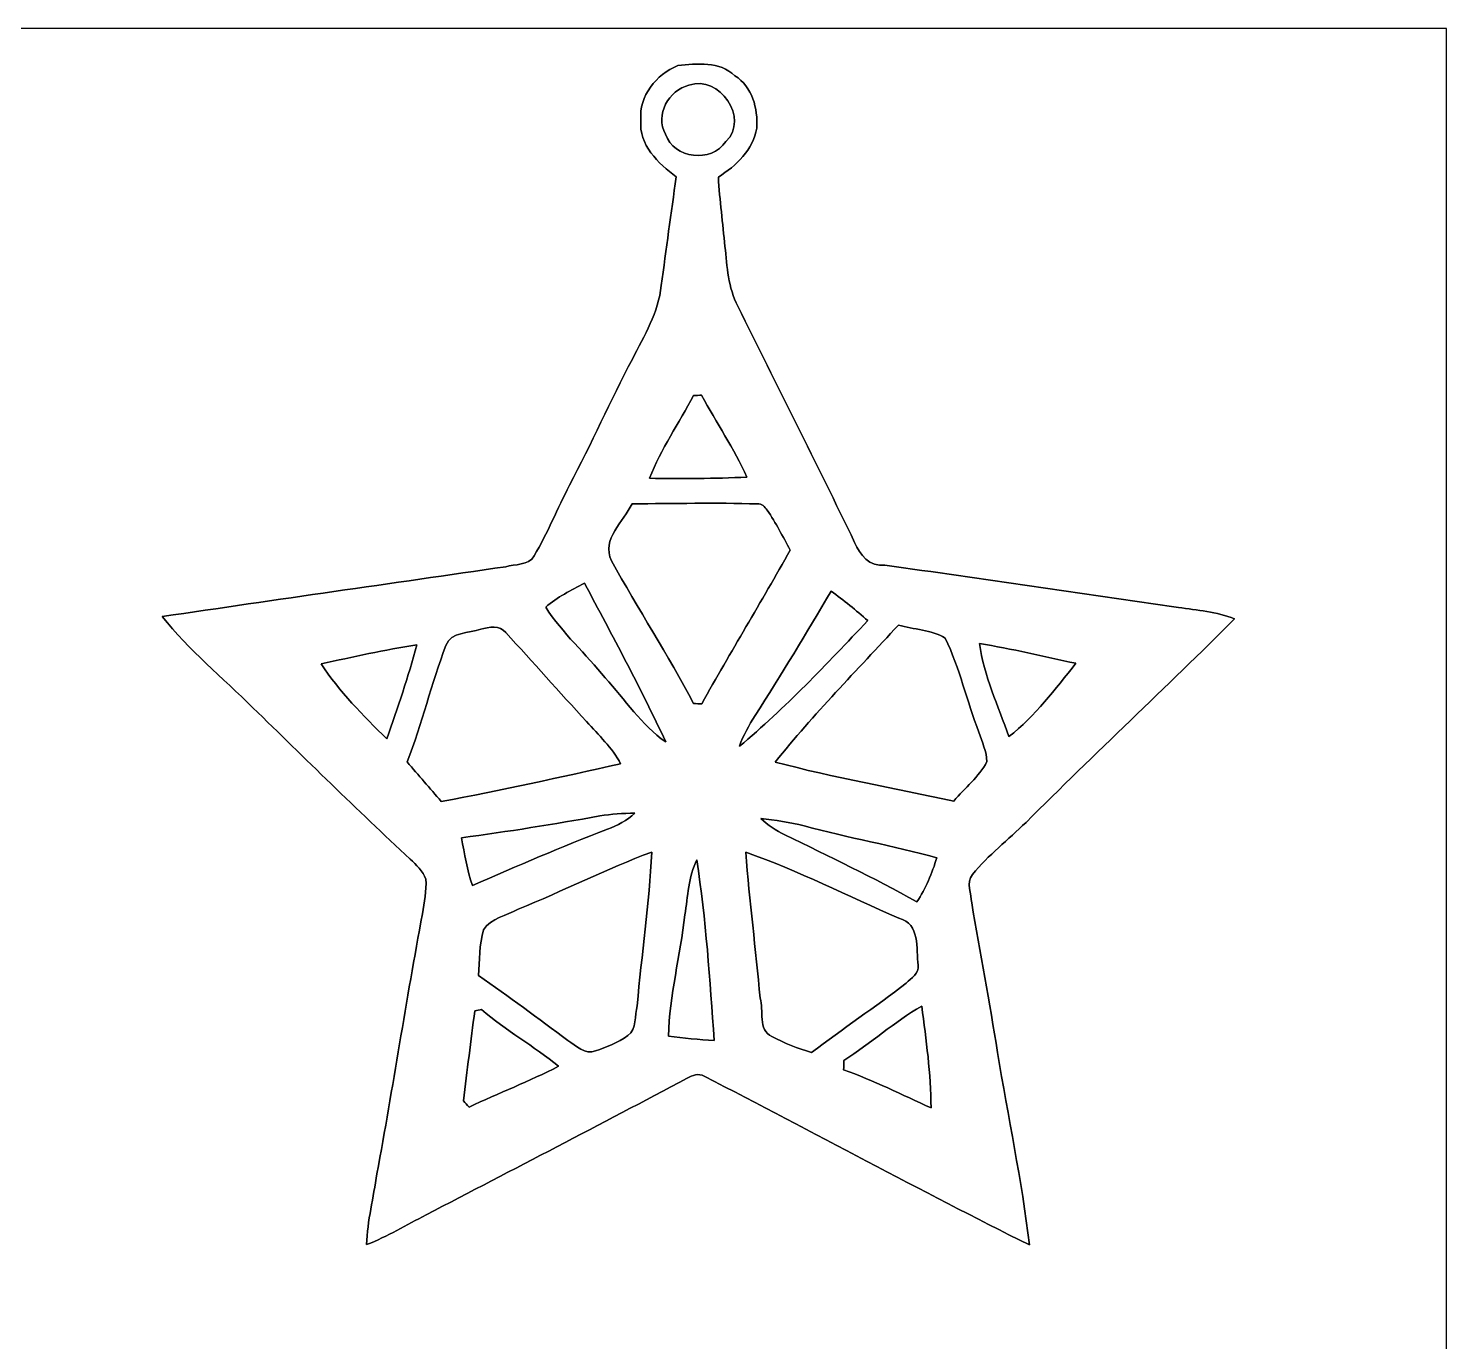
# Model space of a CAD drawing. Header units: centimetres. Extents: x -16.8 to 16.8, y -16.7 to 16.7.
# Drawn here: x -1.22 to 16.77, y 0 to 16.67 of the extents above; entities that cross this region are included whole.
import ezdxf

# ---------------------------------------------------------------- set-up
doc = ezdxf.new("R2010")
doc.units = ezdxf.units.CM
doc.header["$MEASUREMENT"] = 0
doc.layers.add('Layer 1', color=7, linetype='Continuous')

msp = doc.modelspace()

# ---------------------------------------------------------------- linework, layer by layer
at = {"layer": 'Layer 1', "color": 7}
for points, knots in [([(-16.77458, 16.66875), (-16.77458, 16.66875), (16.77458, 16.66875), (16.77458, 16.66875), (16.77458, 16.66875), (16.77458, 16.66875), (16.77458, -16.66875), (16.77458, -16.66875), (16.77458, -16.66875), (16.77458, -16.66875), (-16.77458, -16.66875), (-16.77458, -16.66875), (-16.77458, -16.66875), (-16.77458, -16.66875), (-16.77458, 16.66875), (-16.77458, 16.66875), (-16.77458, 16.66875), (-16.77458, 16.66875), (-16.77458, 16.66875), (-16.77458, 16.66875)], [0, 0, 0, 0, 0.16666667, 0.16666667, 0.16666667, 0.16666667, 0.33333333, 0.33333333, 0.33333333, 0.33333333, 0.5, 0.5, 0.5, 0.5, 0.66666667, 0.66666667, 0.66666667, 0.66666667, 1, 1, 1, 1]), ([(7.0164, 16.19673), (6.74441, 16.08208), (6.52039, 15.81256), (6.54861, 15.50423), (6.54861, 15.50423), (6.51863, 15.19061), (6.77051, 14.95496), (6.9977, 14.78351), (6.9977, 14.78351), (6.93173, 14.32384), (6.86964, 13.86381), (6.80791, 13.40379), (6.80791, 13.40379), (6.77051, 13.06512), (6.59306, 12.76809), (6.44102, 12.46999), (6.44102, 12.46999), (6.16268, 11.94259), (5.92137, 11.39649), (5.64339, 10.86908), (5.64339, 10.86908), (5.48781, 10.57346), (5.3661, 10.26019), (5.19324, 9.97409), (5.19324, 9.97409), (5.12516, 9.84779), (4.9463, 9.87002), (4.83306, 9.83544), (4.83306, 9.83544), (3.38032, 9.62448), (1.92722, 9.41776), (0.47519, 9.20291), (0.47519, 9.20291), (0.8128, 8.77641), (1.23825, 8.4261), (1.62595, 8.04616), (1.62595, 8.04616), (2.28529, 7.40022), (2.94428, 6.75358), (3.62091, 6.12528), (3.62091, 6.12528), (3.6957, 6.04873), (3.7846, 5.97429), (3.81847, 5.86881), (3.81847, 5.86881), (3.83434, 5.72241), (3.79412, 5.57424), (3.77613, 5.4296), (3.77613, 5.4296), (3.57046, 4.33211), (3.40184, 3.22792), (3.19934, 2.12937), (3.19934, 2.12937), (3.15524, 1.83021), (3.07693, 1.53458), (3.06846, 1.23119), (3.06846, 1.23119), (3.33163, 1.33456), (3.57399, 1.48202), (3.82552, 1.60902), (3.82552, 1.60902), (4.92901, 2.18793), (6.03709, 2.75731), (7.13564, 3.34469), (7.13564, 3.34469), (7.20161, 3.38032), (7.28204, 3.41136), (7.35295, 3.36868), (7.35295, 3.36868), (8.73301, 2.66453), (10.09227, 1.91594), (11.48009, 1.22696), (11.48009, 1.22696), (11.38237, 2.04717), (11.20669, 2.85538), (11.07581, 3.6703), (11.07581, 3.6703), (10.97386, 4.30459), (10.85462, 4.93571), (10.74702, 5.5686), (10.74702, 5.5686), (10.74102, 5.68184), (10.67364, 5.82648), (10.75796, 5.92878), (10.75796, 5.92878), (10.95728, 6.17573), (11.21022, 6.37011), (11.43635, 6.59095), (11.43635, 6.59095), (12.30912, 7.46266), (13.21435, 8.30121), (14.0843, 9.1754), (14.0843, 9.1754), (13.8557, 9.2643), (13.60946, 9.28194), (13.36957, 9.31898), (13.36957, 9.31898), (12.1285, 9.49607), (10.88849, 9.68199), (9.64671, 9.8552), (9.64671, 9.8552), (9.44633, 9.82874), (9.32956, 9.98714), (9.26077, 10.14412), (9.26077, 10.14412), (8.77993, 11.14954), (8.2677, 12.13979), (7.77946, 13.14168), (7.77946, 13.14168), (7.65492, 13.37522), (7.64434, 13.64474), (7.61577, 13.90191), (7.61577, 13.90191), (7.58825, 14.19542), (7.54839, 14.48752), (7.53251, 14.78209), (7.53251, 14.78209), (7.75688, 14.92391), (7.97595, 15.12923), (8.01829, 15.40369), (8.01829, 15.40369), (8.03628, 15.64852), (7.96219, 15.92897), (7.74171, 16.06691), (7.74171, 16.06691), (7.5505, 16.25529), (7.25876, 16.22037), (7.0164, 16.19673), (7.0164, 16.19673), (7.0164, 16.19673), (7.0164, 16.19673), (7.0164, 16.19673)], [0, 0, 0, 0, 0.02941176, 0.02941176, 0.02941176, 0.02941176, 0.05882353, 0.05882353, 0.05882353, 0.05882353, 0.08823529, 0.08823529, 0.08823529, 0.08823529, 0.11764706, 0.11764706, 0.11764706, 0.11764706, 0.14705882, 0.14705882, 0.14705882, 0.14705882, 0.17647059, 0.17647059, 0.17647059, 0.17647059, 0.20588235, 0.20588235, 0.20588235, 0.20588235, 0.23529412, 0.23529412, 0.23529412, 0.23529412, 0.26470588, 0.26470588, 0.26470588, 0.26470588, 0.29411765, 0.29411765, 0.29411765, 0.29411765, 0.32352941, 0.32352941, 0.32352941, 0.32352941, 0.35294118, 0.35294118, 0.35294118, 0.35294118, 0.38235294, 0.38235294, 0.38235294, 0.38235294, 0.41176471, 0.41176471, 0.41176471, 0.41176471, 0.44117647, 0.44117647, 0.44117647, 0.44117647, 0.47058824, 0.47058824, 0.47058824, 0.47058824, 0.5, 0.5, 0.5, 0.5, 0.52941176, 0.52941176, 0.52941176, 0.52941176, 0.55882353, 0.55882353, 0.55882353, 0.55882353, 0.58823529, 0.58823529, 0.58823529, 0.58823529, 0.61764706, 0.61764706, 0.61764706, 0.61764706, 0.64705882, 0.64705882, 0.64705882, 0.64705882, 0.67647059, 0.67647059, 0.67647059, 0.67647059, 0.70588235, 0.70588235, 0.70588235, 0.70588235, 0.73529412, 0.73529412, 0.73529412, 0.73529412, 0.76470588, 0.76470588, 0.76470588, 0.76470588, 0.79411765, 0.79411765, 0.79411765, 0.79411765, 0.82352941, 0.82352941, 0.82352941, 0.82352941, 0.85294118, 0.85294118, 0.85294118, 0.85294118, 0.88235294, 0.88235294, 0.88235294, 0.88235294, 0.91176471, 0.91176471, 0.91176471, 0.91176471, 0.94117647, 0.94117647, 0.94117647, 0.94117647, 1, 1, 1, 1]), ([(7.15927, 15.94626), (7.54451, 16.08737), (7.9308, 15.52187), (7.62706, 15.23224), (7.62706, 15.23224), (7.44467, 14.95672), (6.96701, 15.00964), (6.86047, 15.32608), (6.86047, 15.32608), (6.72465, 15.56773), (6.90316, 15.88911), (7.15927, 15.94626)], [0, 0, 0, 0, 0.25, 0.25, 0.25, 0.25, 0.5, 0.5, 0.5, 0.5, 1, 1, 1, 1]), ([(7.21713, 12.00997), (7.24288, 12.01032), (7.29403, 12.01102), (7.31943, 12.01138), (7.31943, 12.01138), (7.50746, 11.66354), (7.73077, 11.33404), (7.89446, 10.97351), (7.89446, 10.97351), (7.48242, 10.95269), (7.06967, 10.95057), (6.65797, 10.95798), (6.65797, 10.95798), (6.80402, 11.3284), (7.03157, 11.65895), (7.21713, 12.00997)], [0, 0, 0, 0, 0.2, 0.2, 0.2, 0.2, 0.4, 0.4, 0.4, 0.4, 0.6, 0.6, 0.6, 0.6, 1, 1, 1, 1]), ([(6.43608, 10.63554), (6.9663, 10.63307), (7.49653, 10.65248), (8.02675, 10.63202), (8.02675, 10.63202), (8.08284, 10.63872), (8.12271, 10.59639), (8.15199, 10.55405), (8.15199, 10.55405), (8.2617, 10.39213), (8.3506, 10.2175), (8.44444, 10.04605), (8.44444, 10.04605), (8.07649, 9.39236), (7.68809, 8.75065), (7.32049, 8.0966), (7.32049, 8.0966), (7.29474, 8.09696), (7.24394, 8.09766), (7.21854, 8.09801), (7.21854, 8.09801), (6.89151, 8.71467), (6.51404, 9.30275), (6.17396, 9.91129), (6.17396, 9.91129), (6.04626, 10.18646), (6.32919, 10.40589), (6.43608, 10.63554)], [0, 0, 0, 0, 0.125, 0.125, 0.125, 0.125, 0.25, 0.25, 0.25, 0.25, 0.375, 0.375, 0.375, 0.375, 0.5, 0.5, 0.5, 0.5, 0.625, 0.625, 0.625, 0.625, 0.75, 0.75, 0.75, 0.75, 1, 1, 1, 1]), ([(5.34141, 9.32215), (5.48428, 9.45339), (5.6642, 9.53382), (5.83247, 9.62766), (5.83247, 9.62766), (6.18737, 8.96161), (6.54579, 8.29522), (6.86435, 7.61118), (6.86435, 7.61118), (6.55637, 7.82814), (6.34647, 8.14881), (6.09671, 8.42469), (6.09671, 8.42469), (5.85258, 8.72984), (5.55166, 8.99054), (5.34141, 9.32215)], [0, 0, 0, 0, 0.2, 0.2, 0.2, 0.2, 0.4, 0.4, 0.4, 0.4, 0.6, 0.6, 0.6, 0.6, 1, 1, 1, 1]), ([(8.96267, 9.52606), (9.12248, 9.40717), (9.28088, 9.28511), (9.42834, 9.15106), (9.42834, 9.15106), (8.90517, 8.60072), (8.38271, 8.04298), (7.79921, 7.55615), (7.79921, 7.55615), (7.84684, 7.69549), (7.92127, 7.82249), (7.99888, 7.94667), (7.99888, 7.94667), (8.32838, 8.46808), (8.65223, 8.99301), (8.96267, 9.52606)], [0, 0, 0, 0, 0.2, 0.2, 0.2, 0.2, 0.4, 0.4, 0.4, 0.4, 0.6, 0.6, 0.6, 0.6, 1, 1, 1, 1]), ([(4.51591, 9.04346), (4.62209, 9.06921), (4.75544, 9.09849), (4.83482, 8.99901), (4.83482, 8.99901), (5.17984, 8.62612), (5.51497, 8.24371), (5.85929, 7.86977), (5.85929, 7.86977), (6.01027, 7.69726), (6.18525, 7.53992), (6.29179, 7.33354), (6.29179, 7.33354), (5.53402, 7.16809), (4.77732, 6.99417), (4.01391, 6.85624), (4.01391, 6.85624), (3.87174, 7.02522), (3.72428, 7.18891), (3.58316, 7.35859), (3.58316, 7.35859), (3.77225, 7.84331), (3.88867, 8.35201), (4.07494, 8.83708), (4.07494, 8.83708), (4.13632, 9.01594), (4.37127, 8.98454), (4.51591, 9.04346)], [0, 0, 0, 0, 0.125, 0.125, 0.125, 0.125, 0.25, 0.25, 0.25, 0.25, 0.375, 0.375, 0.375, 0.375, 0.5, 0.5, 0.5, 0.5, 0.625, 0.625, 0.625, 0.625, 0.75, 0.75, 0.75, 0.75, 1, 1, 1, 1]), ([(9.81781, 9.09461), (10.01219, 9.03781), (10.23444, 9.03817), (10.41224, 8.93022), (10.41224, 8.93022), (10.59215, 8.54639), (10.68846, 8.13047), (10.83874, 7.73465), (10.83874, 7.73465), (10.87649, 7.61189), (10.93752, 7.49229), (10.9407, 7.36177), (10.9407, 7.36177), (10.8391, 7.16739), (10.65989, 7.02804), (10.52089, 6.86153), (10.52089, 6.86153), (9.76312, 7.02169), (9.00007, 7.15857), (8.25112, 7.35683), (8.25112, 7.35683), (8.74289, 7.96184), (9.28793, 8.52276), (9.81781, 9.09461)], [0, 0, 0, 0, 0.14285714, 0.14285714, 0.14285714, 0.14285714, 0.28571429, 0.28571429, 0.28571429, 0.28571429, 0.42857143, 0.42857143, 0.42857143, 0.42857143, 0.57142857, 0.57142857, 0.57142857, 0.57142857, 0.71428571, 0.71428571, 0.71428571, 0.71428571, 1, 1, 1, 1]), ([(2.49096, 8.60425), (2.89454, 8.68751), (3.29636, 8.78276), (3.70417, 8.84273), (3.70417, 8.84273), (3.59904, 8.43915), (3.46181, 8.04439), (3.32423, 7.65104), (3.32423, 7.65104), (3.02331, 7.94597), (2.72168, 8.25041), (2.49096, 8.60425)], [0, 0, 0, 0, 0.25, 0.25, 0.25, 0.25, 0.5, 0.5, 0.5, 0.5, 1, 1, 1, 1]), ([(10.84439, 8.86142), (11.25608, 8.79369), (11.66177, 8.69597), (12.06959, 8.60954), (12.06959, 8.60954), (11.80888, 8.28181), (11.54959, 7.93997), (11.21974, 7.67927), (11.21974, 7.67927), (11.08287, 8.06838), (10.90542, 8.45044), (10.84439, 8.86142)], [0, 0, 0, 0, 0.25, 0.25, 0.25, 0.25, 0.5, 0.5, 0.5, 0.5, 1, 1, 1, 1]), ([(6.02791, 6.67279), (6.17396, 6.69749), (6.32248, 6.70419), (6.47136, 6.70948), (6.47136, 6.70948), (6.37399, 6.61317), (6.25157, 6.54861), (6.12352, 6.50346), (6.12352, 6.50346), (5.54567, 6.28438), (4.97946, 6.03603), (4.4129, 5.78979), (4.4129, 5.78979), (4.34128, 5.98523), (4.30883, 6.1916), (4.27284, 6.39551), (4.27284, 6.39551), (4.85987, 6.47418), (5.44512, 6.56625), (6.02791, 6.67279)], [0, 0, 0, 0, 0.16666667, 0.16666667, 0.16666667, 0.16666667, 0.33333333, 0.33333333, 0.33333333, 0.33333333, 0.5, 0.5, 0.5, 0.5, 0.66666667, 0.66666667, 0.66666667, 0.66666667, 1, 1, 1, 1]), ([(8.06909, 6.63822), (8.25465, 6.61882), (8.44197, 6.59447), (8.62295, 6.54509), (8.62295, 6.54509), (9.17998, 6.39798), (9.7476, 6.29179), (10.30464, 6.14221), (10.30464, 6.14221), (10.24467, 5.94536), (10.166, 5.75239), (10.05029, 5.5813), (10.05029, 5.5813), (9.50383, 5.88857), (8.93727, 6.15738), (8.3753, 6.43396), (8.3753, 6.43396), (8.26382, 6.48688), (8.16257, 6.55849), (8.06909, 6.63822)], [0, 0, 0, 0, 0.16666667, 0.16666667, 0.16666667, 0.16666667, 0.33333333, 0.33333333, 0.33333333, 0.33333333, 0.5, 0.5, 0.5, 0.5, 0.66666667, 0.66666667, 0.66666667, 0.66666667, 1, 1, 1, 1]), ([(4.99181, 5.48746), (5.56119, 5.71959), (6.11082, 6.0004), (6.68761, 6.21347), (6.68761, 6.21347), (6.65233, 5.56084), (6.55955, 4.91243), (6.50134, 4.26156), (6.50134, 4.26156), (6.4703, 4.14126), (6.49922, 3.9691), (6.3821, 3.88444), (6.3821, 3.88444), (6.25934, 3.79624), (6.11576, 3.73944), (5.97429, 3.6897), (5.97429, 3.6897), (5.84165, 3.63573), (5.72311, 3.75779), (5.62257, 3.82164), (5.62257, 3.82164), (5.24827, 4.1021), (4.87257, 4.38044), (4.48769, 4.64608), (4.48769, 4.64608), (4.50109, 4.84011), (4.49862, 5.03696), (4.54942, 5.2257), (4.54942, 5.2257), (4.64891, 5.37422), (4.84293, 5.40914), (4.99181, 5.48746)], [0, 0, 0, 0, 0.11111111, 0.11111111, 0.11111111, 0.11111111, 0.22222222, 0.22222222, 0.22222222, 0.22222222, 0.33333333, 0.33333333, 0.33333333, 0.33333333, 0.44444444, 0.44444444, 0.44444444, 0.44444444, 0.55555556, 0.55555556, 0.55555556, 0.55555556, 0.66666667, 0.66666667, 0.66666667, 0.66666667, 0.77777778, 0.77777778, 0.77777778, 0.77777778, 1, 1, 1, 1]), ([(7.8807, 6.21101), (8.54569, 5.97711), (9.17787, 5.65785), (9.82274, 5.37422), (9.82274, 5.37422), (10.09756, 5.30895), (10.03935, 4.98651), (10.06828, 4.77696), (10.06828, 4.77696), (10.08345, 4.67466), (9.97726, 4.61292), (9.91623, 4.55013), (9.91623, 4.55013), (9.52288, 4.24639), (9.10837, 3.97157), (8.71432, 3.66924), (8.71432, 3.66924), (8.5404, 3.72075), (8.37071, 3.78813), (8.2102, 3.87244), (8.2102, 3.87244), (8.02993, 3.95323), (8.11424, 4.20899), (8.06062, 4.35822), (8.06062, 4.35822), (8.01088, 4.97699), (7.92198, 5.59188), (7.8807, 6.21101)], [0, 0, 0, 0, 0.125, 0.125, 0.125, 0.125, 0.25, 0.25, 0.25, 0.25, 0.375, 0.375, 0.375, 0.375, 0.5, 0.5, 0.5, 0.5, 0.625, 0.625, 0.625, 0.625, 0.75, 0.75, 0.75, 0.75, 1, 1, 1, 1]), ([(7.10741, 5.41514), (7.1434, 5.65079), (7.15363, 5.8988), (7.2584, 6.11717), (7.2584, 6.11717), (7.37376, 5.35799), (7.42597, 4.58823), (7.47889, 3.8227), (7.47889, 3.8227), (7.28521, 3.83364), (7.09224, 3.8541), (6.89963, 3.87597), (6.89963, 3.87597), (6.91127, 4.39561), (7.04921, 4.90044), (7.10741, 5.41514)], [0, 0, 0, 0, 0.2, 0.2, 0.2, 0.2, 0.4, 0.4, 0.4, 0.4, 0.6, 0.6, 0.6, 0.6, 1, 1, 1, 1]), ([(4.44182, 4.19876), (4.46299, 4.20299), (4.50568, 4.21111), (4.52684, 4.21534), (4.52684, 4.21534), (4.83447, 3.95076), (5.18936, 3.74968), (5.50474, 3.49532), (5.50474, 3.49532), (5.13397, 3.30588), (4.74486, 3.15454), (4.36774, 2.97744), (4.36774, 2.97744), (4.34411, 3.00426), (4.32047, 3.03071), (4.29719, 3.05717), (4.29719, 3.05717), (4.34622, 3.43782), (4.38714, 3.81917), (4.44182, 4.19876)], [0, 0, 0, 0, 0.16666667, 0.16666667, 0.16666667, 0.16666667, 0.33333333, 0.33333333, 0.33333333, 0.33333333, 0.5, 0.5, 0.5, 0.5, 0.66666667, 0.66666667, 0.66666667, 0.66666667, 1, 1, 1, 1]), ([(9.12601, 3.56905), (9.46221, 3.78813), (9.7663, 4.05483), (10.11237, 4.25909), (10.11237, 4.25909), (10.16847, 3.83046), (10.23091, 3.40078), (10.23126, 2.96757), (10.23126, 2.96757), (9.8619, 3.12949), (9.50383, 3.31752), (9.12142, 3.44911), (9.12142, 3.44911), (9.12248, 3.48933), (9.12424, 3.52919), (9.12601, 3.56905)], [0, 0, 0, 0, 0.2, 0.2, 0.2, 0.2, 0.4, 0.4, 0.4, 0.4, 0.6, 0.6, 0.6, 0.6, 1, 1, 1, 1])]:
    msp.add_open_spline(points, degree=3, knots=knots, dxfattribs=at)
at = {"layer": 'Layer 1', "color": 251}
for points, knots in [([(7.0164, 16.19673), (7.25876, 16.22037), (7.5505, 16.25529), (7.74171, 16.06691), (7.74171, 16.06691), (7.96219, 15.92897), (8.03628, 15.64852), (8.01829, 15.40369), (8.01829, 15.40369), (7.97595, 15.12923), (7.75688, 14.92391), (7.53251, 14.78209), (7.53251, 14.78209), (7.54839, 14.48752), (7.58825, 14.19542), (7.61577, 13.90191), (7.61577, 13.90191), (7.64434, 13.64474), (7.65492, 13.37522), (7.77946, 13.14168), (7.77946, 13.14168), (8.2677, 12.13979), (8.77993, 11.14954), (9.26077, 10.14412), (9.26077, 10.14412), (9.32956, 9.98714), (9.44633, 9.82874), (9.64671, 9.8552), (9.64671, 9.8552), (10.88849, 9.68199), (12.1285, 9.49607), (13.36957, 9.31898), (13.36957, 9.31898), (13.60946, 9.28194), (13.8557, 9.2643), (14.0843, 9.1754), (14.0843, 9.1754), (13.21435, 8.30121), (12.30912, 7.46266), (11.43635, 6.59095), (11.43635, 6.59095), (11.21022, 6.37011), (10.95728, 6.17573), (10.75796, 5.92878), (10.75796, 5.92878), (10.67364, 5.82648), (10.74102, 5.68184), (10.74702, 5.5686), (10.74702, 5.5686), (10.85462, 4.93571), (10.97386, 4.30459), (11.07581, 3.6703), (11.07581, 3.6703), (11.20669, 2.85538), (11.38237, 2.04717), (11.48009, 1.22696), (11.48009, 1.22696), (10.09227, 1.91594), (8.73301, 2.66453), (7.35295, 3.36868), (7.35295, 3.36868), (7.28204, 3.41136), (7.20161, 3.38032), (7.13564, 3.34469), (7.13564, 3.34469), (6.03709, 2.75731), (4.92901, 2.18793), (3.82552, 1.60902), (3.82552, 1.60902), (3.57399, 1.48202), (3.33163, 1.33456), (3.06846, 1.23119), (3.06846, 1.23119), (3.07693, 1.53458), (3.15524, 1.83021), (3.19934, 2.12937), (3.19934, 2.12937), (3.40184, 3.22792), (3.57046, 4.33211), (3.77613, 5.4296), (3.77613, 5.4296), (3.79412, 5.57424), (3.83434, 5.72241), (3.81847, 5.86881), (3.81847, 5.86881), (3.7846, 5.97429), (3.6957, 6.04873), (3.62091, 6.12528), (3.62091, 6.12528), (2.94428, 6.75358), (2.28529, 7.40022), (1.62595, 8.04616), (1.62595, 8.04616), (1.23825, 8.4261), (0.8128, 8.77641), (0.47519, 9.20291), (0.47519, 9.20291), (1.92722, 9.41776), (3.38032, 9.62448), (4.83306, 9.83544), (4.83306, 9.83544), (4.9463, 9.87002), (5.12516, 9.84779), (5.19324, 9.97409), (5.19324, 9.97409), (5.3661, 10.26019), (5.48781, 10.57346), (5.64339, 10.86908), (5.64339, 10.86908), (5.92137, 11.39649), (6.16268, 11.94259), (6.44102, 12.46999), (6.44102, 12.46999), (6.59306, 12.76809), (6.77051, 13.06512), (6.80791, 13.40379), (6.80791, 13.40379), (6.86964, 13.86381), (6.93173, 14.32384), (6.9977, 14.78351), (6.9977, 14.78351), (6.77051, 14.95496), (6.51863, 15.19061), (6.54861, 15.50423), (6.54861, 15.50423), (6.52039, 15.81256), (6.74441, 16.08208), (7.0164, 16.19673), (7.0164, 16.19673), (7.0164, 16.19673), (7.0164, 16.19673), (7.0164, 16.19673)], [0, 0, 0, 0, 0.02941176, 0.02941176, 0.02941176, 0.02941176, 0.05882353, 0.05882353, 0.05882353, 0.05882353, 0.08823529, 0.08823529, 0.08823529, 0.08823529, 0.11764706, 0.11764706, 0.11764706, 0.11764706, 0.14705882, 0.14705882, 0.14705882, 0.14705882, 0.17647059, 0.17647059, 0.17647059, 0.17647059, 0.20588235, 0.20588235, 0.20588235, 0.20588235, 0.23529412, 0.23529412, 0.23529412, 0.23529412, 0.26470588, 0.26470588, 0.26470588, 0.26470588, 0.29411765, 0.29411765, 0.29411765, 0.29411765, 0.32352941, 0.32352941, 0.32352941, 0.32352941, 0.35294118, 0.35294118, 0.35294118, 0.35294118, 0.38235294, 0.38235294, 0.38235294, 0.38235294, 0.41176471, 0.41176471, 0.41176471, 0.41176471, 0.44117647, 0.44117647, 0.44117647, 0.44117647, 0.47058824, 0.47058824, 0.47058824, 0.47058824, 0.5, 0.5, 0.5, 0.5, 0.52941176, 0.52941176, 0.52941176, 0.52941176, 0.55882353, 0.55882353, 0.55882353, 0.55882353, 0.58823529, 0.58823529, 0.58823529, 0.58823529, 0.61764706, 0.61764706, 0.61764706, 0.61764706, 0.64705882, 0.64705882, 0.64705882, 0.64705882, 0.67647059, 0.67647059, 0.67647059, 0.67647059, 0.70588235, 0.70588235, 0.70588235, 0.70588235, 0.73529412, 0.73529412, 0.73529412, 0.73529412, 0.76470588, 0.76470588, 0.76470588, 0.76470588, 0.79411765, 0.79411765, 0.79411765, 0.79411765, 0.82352941, 0.82352941, 0.82352941, 0.82352941, 0.85294118, 0.85294118, 0.85294118, 0.85294118, 0.88235294, 0.88235294, 0.88235294, 0.88235294, 0.91176471, 0.91176471, 0.91176471, 0.91176471, 0.94117647, 0.94117647, 0.94117647, 0.94117647, 1, 1, 1, 1]), ([(7.15927, 15.94626), (6.90316, 15.88911), (6.72465, 15.56773), (6.86047, 15.32608), (6.86047, 15.32608), (6.96701, 15.00964), (7.44467, 14.95672), (7.62706, 15.23224), (7.62706, 15.23224), (7.9308, 15.52187), (7.54451, 16.08737), (7.15927, 15.94626), (7.15927, 15.94626), (7.15927, 15.94626), (7.15927, 15.94626), (7.15927, 15.94626)], [0, 0, 0, 0, 0.2, 0.2, 0.2, 0.2, 0.4, 0.4, 0.4, 0.4, 0.6, 0.6, 0.6, 0.6, 1, 1, 1, 1]), ([(7.21713, 12.00997), (7.03157, 11.65895), (6.80402, 11.3284), (6.65797, 10.95798), (6.65797, 10.95798), (7.06967, 10.95057), (7.48242, 10.95269), (7.89446, 10.97351), (7.89446, 10.97351), (7.73077, 11.33404), (7.50746, 11.66354), (7.31943, 12.01138), (7.31943, 12.01138), (7.29403, 12.01102), (7.24288, 12.01032), (7.21713, 12.00997), (7.21713, 12.00997), (7.21713, 12.00997), (7.21713, 12.00997), (7.21713, 12.00997)], [0, 0, 0, 0, 0.16666667, 0.16666667, 0.16666667, 0.16666667, 0.33333333, 0.33333333, 0.33333333, 0.33333333, 0.5, 0.5, 0.5, 0.5, 0.66666667, 0.66666667, 0.66666667, 0.66666667, 1, 1, 1, 1]), ([(6.43608, 10.63554), (6.32919, 10.40589), (6.04626, 10.18646), (6.17396, 9.91129), (6.17396, 9.91129), (6.51404, 9.30275), (6.89151, 8.71467), (7.21854, 8.09801), (7.21854, 8.09801), (7.24394, 8.09766), (7.29474, 8.09696), (7.32049, 8.0966), (7.32049, 8.0966), (7.68809, 8.75065), (8.07649, 9.39236), (8.44444, 10.04605), (8.44444, 10.04605), (8.3506, 10.2175), (8.2617, 10.39213), (8.15199, 10.55405), (8.15199, 10.55405), (8.12271, 10.59639), (8.08284, 10.63872), (8.02675, 10.63202), (8.02675, 10.63202), (7.49653, 10.65248), (6.9663, 10.63307), (6.43608, 10.63554), (6.43608, 10.63554), (6.43608, 10.63554), (6.43608, 10.63554), (6.43608, 10.63554)], [0, 0, 0, 0, 0.11111111, 0.11111111, 0.11111111, 0.11111111, 0.22222222, 0.22222222, 0.22222222, 0.22222222, 0.33333333, 0.33333333, 0.33333333, 0.33333333, 0.44444444, 0.44444444, 0.44444444, 0.44444444, 0.55555556, 0.55555556, 0.55555556, 0.55555556, 0.66666667, 0.66666667, 0.66666667, 0.66666667, 0.77777778, 0.77777778, 0.77777778, 0.77777778, 1, 1, 1, 1]), ([(5.34141, 9.32215), (5.55166, 8.99054), (5.85258, 8.72984), (6.09671, 8.42469), (6.09671, 8.42469), (6.34647, 8.14881), (6.55637, 7.82814), (6.86435, 7.61118), (6.86435, 7.61118), (6.54579, 8.29522), (6.18737, 8.96161), (5.83247, 9.62766), (5.83247, 9.62766), (5.6642, 9.53382), (5.48428, 9.45339), (5.34141, 9.32215), (5.34141, 9.32215), (5.34141, 9.32215), (5.34141, 9.32215), (5.34141, 9.32215)], [0, 0, 0, 0, 0.16666667, 0.16666667, 0.16666667, 0.16666667, 0.33333333, 0.33333333, 0.33333333, 0.33333333, 0.5, 0.5, 0.5, 0.5, 0.66666667, 0.66666667, 0.66666667, 0.66666667, 1, 1, 1, 1]), ([(8.96267, 9.52606), (8.65223, 8.99301), (8.32838, 8.46808), (7.99888, 7.94667), (7.99888, 7.94667), (7.92127, 7.82249), (7.84684, 7.69549), (7.79921, 7.55615), (7.79921, 7.55615), (8.38271, 8.04298), (8.90517, 8.60072), (9.42834, 9.15106), (9.42834, 9.15106), (9.28088, 9.28511), (9.12248, 9.40717), (8.96267, 9.52606), (8.96267, 9.52606), (8.96267, 9.52606), (8.96267, 9.52606), (8.96267, 9.52606)], [0, 0, 0, 0, 0.16666667, 0.16666667, 0.16666667, 0.16666667, 0.33333333, 0.33333333, 0.33333333, 0.33333333, 0.5, 0.5, 0.5, 0.5, 0.66666667, 0.66666667, 0.66666667, 0.66666667, 1, 1, 1, 1]), ([(4.51591, 9.04346), (4.37127, 8.98454), (4.13632, 9.01594), (4.07494, 8.83708), (4.07494, 8.83708), (3.88867, 8.35201), (3.77225, 7.84331), (3.58316, 7.35859), (3.58316, 7.35859), (3.72428, 7.18891), (3.87174, 7.02522), (4.01391, 6.85624), (4.01391, 6.85624), (4.77732, 6.99417), (5.53402, 7.16809), (6.29179, 7.33354), (6.29179, 7.33354), (6.18525, 7.53992), (6.01027, 7.69726), (5.85929, 7.86977), (5.85929, 7.86977), (5.51497, 8.24371), (5.17984, 8.62612), (4.83482, 8.99901), (4.83482, 8.99901), (4.75544, 9.09849), (4.62209, 9.06921), (4.51591, 9.04346), (4.51591, 9.04346), (4.51591, 9.04346), (4.51591, 9.04346), (4.51591, 9.04346)], [0, 0, 0, 0, 0.11111111, 0.11111111, 0.11111111, 0.11111111, 0.22222222, 0.22222222, 0.22222222, 0.22222222, 0.33333333, 0.33333333, 0.33333333, 0.33333333, 0.44444444, 0.44444444, 0.44444444, 0.44444444, 0.55555556, 0.55555556, 0.55555556, 0.55555556, 0.66666667, 0.66666667, 0.66666667, 0.66666667, 0.77777778, 0.77777778, 0.77777778, 0.77777778, 1, 1, 1, 1]), ([(9.81781, 9.09461), (9.28793, 8.52276), (8.74289, 7.96184), (8.25112, 7.35683), (8.25112, 7.35683), (9.00007, 7.15857), (9.76312, 7.02169), (10.52089, 6.86153), (10.52089, 6.86153), (10.65989, 7.02804), (10.8391, 7.16739), (10.9407, 7.36177), (10.9407, 7.36177), (10.93752, 7.49229), (10.87649, 7.61189), (10.83874, 7.73465), (10.83874, 7.73465), (10.68846, 8.13047), (10.59215, 8.54639), (10.41224, 8.93022), (10.41224, 8.93022), (10.23444, 9.03817), (10.01219, 9.03781), (9.81781, 9.09461), (9.81781, 9.09461), (9.81781, 9.09461), (9.81781, 9.09461), (9.81781, 9.09461)], [0, 0, 0, 0, 0.125, 0.125, 0.125, 0.125, 0.25, 0.25, 0.25, 0.25, 0.375, 0.375, 0.375, 0.375, 0.5, 0.5, 0.5, 0.5, 0.625, 0.625, 0.625, 0.625, 0.75, 0.75, 0.75, 0.75, 1, 1, 1, 1]), ([(2.49096, 8.60425), (2.72168, 8.25041), (3.02331, 7.94597), (3.32423, 7.65104), (3.32423, 7.65104), (3.46181, 8.04439), (3.59904, 8.43915), (3.70417, 8.84273), (3.70417, 8.84273), (3.29636, 8.78276), (2.89454, 8.68751), (2.49096, 8.60425), (2.49096, 8.60425), (2.49096, 8.60425), (2.49096, 8.60425), (2.49096, 8.60425)], [0, 0, 0, 0, 0.2, 0.2, 0.2, 0.2, 0.4, 0.4, 0.4, 0.4, 0.6, 0.6, 0.6, 0.6, 1, 1, 1, 1]), ([(10.84439, 8.86142), (10.90542, 8.45044), (11.08287, 8.06838), (11.21974, 7.67927), (11.21974, 7.67927), (11.54959, 7.93997), (11.80888, 8.28181), (12.06959, 8.60954), (12.06959, 8.60954), (11.66177, 8.69597), (11.25608, 8.79369), (10.84439, 8.86142), (10.84439, 8.86142), (10.84439, 8.86142), (10.84439, 8.86142), (10.84439, 8.86142)], [0, 0, 0, 0, 0.2, 0.2, 0.2, 0.2, 0.4, 0.4, 0.4, 0.4, 0.6, 0.6, 0.6, 0.6, 1, 1, 1, 1]), ([(6.02791, 6.67279), (5.44512, 6.56625), (4.85987, 6.47418), (4.27284, 6.39551), (4.27284, 6.39551), (4.30883, 6.1916), (4.34128, 5.98523), (4.4129, 5.78979), (4.4129, 5.78979), (4.97946, 6.03603), (5.54567, 6.28438), (6.12352, 6.50346), (6.12352, 6.50346), (6.25157, 6.54861), (6.37399, 6.61317), (6.47136, 6.70948), (6.47136, 6.70948), (6.32248, 6.70419), (6.17396, 6.69749), (6.02791, 6.67279), (6.02791, 6.67279), (6.02791, 6.67279), (6.02791, 6.67279), (6.02791, 6.67279)], [0, 0, 0, 0, 0.14285714, 0.14285714, 0.14285714, 0.14285714, 0.28571429, 0.28571429, 0.28571429, 0.28571429, 0.42857143, 0.42857143, 0.42857143, 0.42857143, 0.57142857, 0.57142857, 0.57142857, 0.57142857, 0.71428571, 0.71428571, 0.71428571, 0.71428571, 1, 1, 1, 1]), ([(8.06909, 6.63822), (8.16257, 6.55849), (8.26382, 6.48688), (8.3753, 6.43396), (8.3753, 6.43396), (8.93727, 6.15738), (9.50383, 5.88857), (10.05029, 5.5813), (10.05029, 5.5813), (10.166, 5.75239), (10.24467, 5.94536), (10.30464, 6.14221), (10.30464, 6.14221), (9.7476, 6.29179), (9.17998, 6.39798), (8.62295, 6.54509), (8.62295, 6.54509), (8.44197, 6.59447), (8.25465, 6.61882), (8.06909, 6.63822), (8.06909, 6.63822), (8.06909, 6.63822), (8.06909, 6.63822), (8.06909, 6.63822)], [0, 0, 0, 0, 0.14285714, 0.14285714, 0.14285714, 0.14285714, 0.28571429, 0.28571429, 0.28571429, 0.28571429, 0.42857143, 0.42857143, 0.42857143, 0.42857143, 0.57142857, 0.57142857, 0.57142857, 0.57142857, 0.71428571, 0.71428571, 0.71428571, 0.71428571, 1, 1, 1, 1]), ([(4.99181, 5.48746), (4.84293, 5.40914), (4.64891, 5.37422), (4.54942, 5.2257), (4.54942, 5.2257), (4.49862, 5.03696), (4.50109, 4.84011), (4.48769, 4.64608), (4.48769, 4.64608), (4.87257, 4.38044), (5.24827, 4.1021), (5.62257, 3.82164), (5.62257, 3.82164), (5.72311, 3.75779), (5.84165, 3.63573), (5.97429, 3.6897), (5.97429, 3.6897), (6.11576, 3.73944), (6.25934, 3.79624), (6.3821, 3.88444), (6.3821, 3.88444), (6.49922, 3.9691), (6.4703, 4.14126), (6.50134, 4.26156), (6.50134, 4.26156), (6.55955, 4.91243), (6.65233, 5.56084), (6.68761, 6.21347), (6.68761, 6.21347), (6.11082, 6.0004), (5.56119, 5.71959), (4.99181, 5.48746), (4.99181, 5.48746), (4.99181, 5.48746), (4.99181, 5.48746), (4.99181, 5.48746)], [0, 0, 0, 0, 0.1, 0.1, 0.1, 0.1, 0.2, 0.2, 0.2, 0.2, 0.3, 0.3, 0.3, 0.3, 0.4, 0.4, 0.4, 0.4, 0.5, 0.5, 0.5, 0.5, 0.6, 0.6, 0.6, 0.6, 0.7, 0.7, 0.7, 0.7, 0.8, 0.8, 0.8, 0.8, 1, 1, 1, 1]), ([(7.8807, 6.21101), (7.92198, 5.59188), (8.01088, 4.97699), (8.06062, 4.35822), (8.06062, 4.35822), (8.11424, 4.20899), (8.02993, 3.95323), (8.2102, 3.87244), (8.2102, 3.87244), (8.37071, 3.78813), (8.5404, 3.72075), (8.71432, 3.66924), (8.71432, 3.66924), (9.10837, 3.97157), (9.52288, 4.24639), (9.91623, 4.55013), (9.91623, 4.55013), (9.97726, 4.61292), (10.08345, 4.67466), (10.06828, 4.77696), (10.06828, 4.77696), (10.03935, 4.98651), (10.09756, 5.30895), (9.82274, 5.37422), (9.82274, 5.37422), (9.17787, 5.65785), (8.54569, 5.97711), (7.8807, 6.21101), (7.8807, 6.21101), (7.8807, 6.21101), (7.8807, 6.21101), (7.8807, 6.21101)], [0, 0, 0, 0, 0.11111111, 0.11111111, 0.11111111, 0.11111111, 0.22222222, 0.22222222, 0.22222222, 0.22222222, 0.33333333, 0.33333333, 0.33333333, 0.33333333, 0.44444444, 0.44444444, 0.44444444, 0.44444444, 0.55555556, 0.55555556, 0.55555556, 0.55555556, 0.66666667, 0.66666667, 0.66666667, 0.66666667, 0.77777778, 0.77777778, 0.77777778, 0.77777778, 1, 1, 1, 1]), ([(7.10741, 5.41514), (7.04921, 4.90044), (6.91127, 4.39561), (6.89963, 3.87597), (6.89963, 3.87597), (7.09224, 3.8541), (7.28521, 3.83364), (7.47889, 3.8227), (7.47889, 3.8227), (7.42597, 4.58823), (7.37376, 5.35799), (7.2584, 6.11717), (7.2584, 6.11717), (7.15363, 5.8988), (7.1434, 5.65079), (7.10741, 5.41514), (7.10741, 5.41514), (7.10741, 5.41514), (7.10741, 5.41514), (7.10741, 5.41514)], [0, 0, 0, 0, 0.16666667, 0.16666667, 0.16666667, 0.16666667, 0.33333333, 0.33333333, 0.33333333, 0.33333333, 0.5, 0.5, 0.5, 0.5, 0.66666667, 0.66666667, 0.66666667, 0.66666667, 1, 1, 1, 1]), ([(4.44182, 4.19876), (4.38714, 3.81917), (4.34622, 3.43782), (4.29719, 3.05717), (4.29719, 3.05717), (4.32047, 3.03071), (4.34411, 3.00426), (4.36774, 2.97744), (4.36774, 2.97744), (4.74486, 3.15454), (5.13397, 3.30588), (5.50474, 3.49532), (5.50474, 3.49532), (5.18936, 3.74968), (4.83447, 3.95076), (4.52684, 4.21534), (4.52684, 4.21534), (4.50568, 4.21111), (4.46299, 4.20299), (4.44182, 4.19876)], [0, 0, 0, 0, 0.16666667, 0.16666667, 0.16666667, 0.16666667, 0.33333333, 0.33333333, 0.33333333, 0.33333333, 0.5, 0.5, 0.5, 0.5, 0.66666667, 0.66666667, 0.66666667, 0.66666667, 1, 1, 1, 1]), ([(9.12601, 3.56905), (9.12424, 3.52919), (9.12248, 3.48933), (9.12142, 3.44911), (9.12142, 3.44911), (9.50383, 3.31752), (9.8619, 3.12949), (10.23126, 2.96757), (10.23126, 2.96757), (10.23091, 3.40078), (10.16847, 3.83046), (10.11237, 4.25909), (10.11237, 4.25909), (9.7663, 4.05483), (9.46221, 3.78813), (9.12601, 3.56905), (9.12601, 3.56905), (9.12601, 3.56905), (9.12601, 3.56905), (9.12601, 3.56905)], [0, 0, 0, 0, 0.16666667, 0.16666667, 0.16666667, 0.16666667, 0.33333333, 0.33333333, 0.33333333, 0.33333333, 0.5, 0.5, 0.5, 0.5, 0.66666667, 0.66666667, 0.66666667, 0.66666667, 1, 1, 1, 1])]:
    msp.add_open_spline(points, degree=3, knots=knots, dxfattribs=at)

doc.saveas('drawing.dxf')
